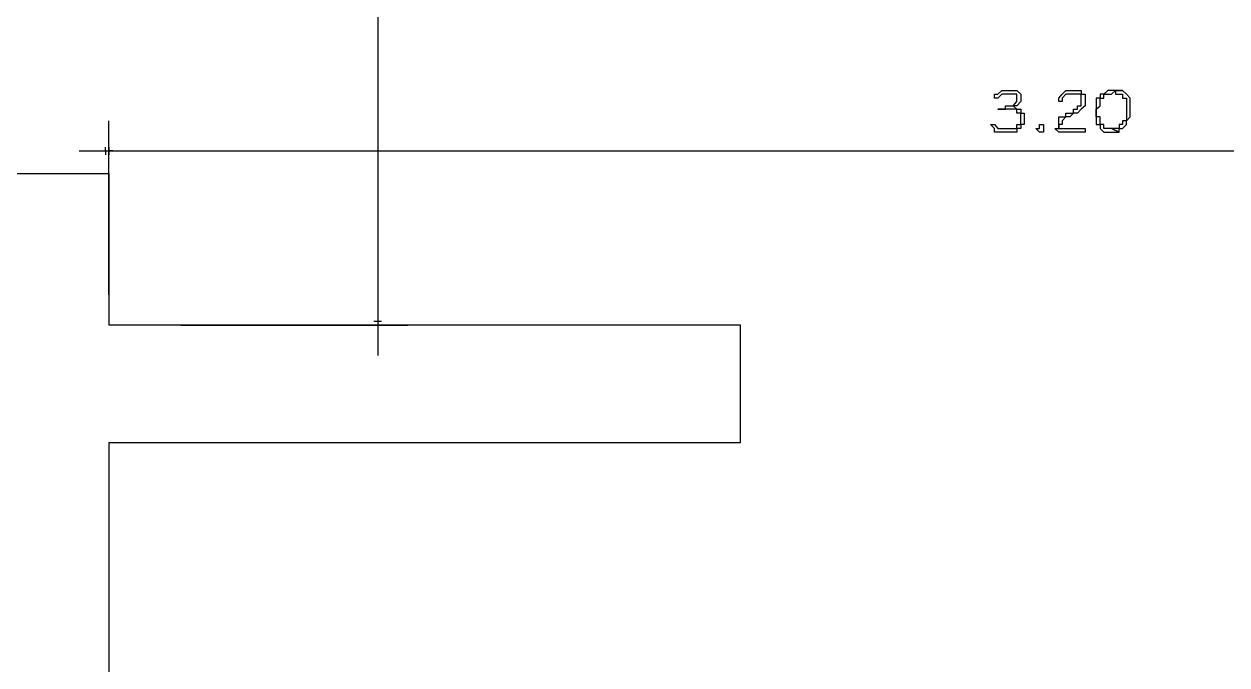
# Model space of a CAD drawing. Header units: millimetres. Extents: x -518.8 to -461.2, y 3.5 to 44.2.
# Drawn here: x -494.659 to -492.635, y 17.463 to 18.541 of the extents above; entities that cross this region are included whole.
import ezdxf

# ---------------------------------------------------------------- set-up
doc = ezdxf.new("R2010")
doc.units = ezdxf.units.MM
doc.header["$MEASUREMENT"] = 0
for name, color, linetype in [('10', 10, 'Continuous'), ('16', 16, 'Continuous'), ('MYSOLIDS', 7, 'Continuous')]:
    doc.layers.add(name, color=color, linetype=linetype)

msp = doc.modelspace()

# ---------------------------------------------------------------- linework, layer by layer
at = {"layer": '10'}
for points in [[(-494.7203, 18.2894), (-494.5166, 18.2894)], [(-494.5166, 18.2894), (-494.5166, 18.0345)], [(-494.5166, 17.8375), (-493.4534, 17.8375), (-493.4534, 17.8375), (-493.4534, 18.0345), (-494.5166, 18.0345)], [(-494.5166, 17.8375), (-494.5166, 14.3293)]]:
    msp.add_lwpolyline(points, dxfattribs=at)
at = {"layer": '16'}
for points in [[(-494.0639, 22.7263), (-494.0639, 17.9834)], [(-494.5166, 18.0857), (-494.5166, 18.3782)], [(-494.5669, 18.3278), (-491.2572, 18.3278)], [(-494.5226, 18.3278), (-494.5226, 18.3278), (-494.5226, 18.3278), (-494.5226, 18.3338)], [(-494.5226, 18.3278), (-494.5226, 18.3278), (-494.5226, 18.3278), (-494.5226, 18.321)], [(-494.5166, 18.3338), (-494.5166, 18.3278)], [(-494.5166, 18.3278), (-494.5166, 18.321)], [(-494.5098, 18.3278), (-494.5166, 18.3278), (-494.5098, 18.3278)], [(-494.0707, 18.0413), (-494.0639, 18.0413), (-494.0639, 18.0413), (-494.0639, 18.0413), (-494.0639, 18.0413), (-494.0579, 18.0413)], [(-494.3955, 18.0345), (-494.0136, 18.0345)], [(-494.0639, 18.0345), (-494.0639, 18.0345), (-494.0639, 18.0345), (-494.0707, 18.0345)], [(-494.0639, 18.0345), (-494.0639, 18.0345), (-494.0639, 18.0345), (-494.0579, 18.0345)]]:
    msp.add_lwpolyline(points, dxfattribs=at)
at = {"layer": 'MYSOLIDS'}
for points in [[(-492.9948, 18.4037), (-492.9887, 18.3977), (-492.9887, 18.3977), (-492.9887, 18.3977), (-492.982, 18.3977), (-492.982, 18.3977), (-492.982, 18.3909), (-492.976, 18.3909), (-492.976, 18.3849), (-492.976, 18.3849), (-492.976, 18.3782), (-492.976, 18.3782), (-492.976, 18.3721), (-492.976, 18.3721), (-492.982, 18.3721), (-492.982, 18.3654), (-492.982, 18.3654), (-492.982, 18.3654), (-492.9887, 18.3654), (-492.9887, 18.3594), (-492.9948, 18.3594), (-492.9948, 18.3594), (-493.0015, 18.3594), (-493.0015, 18.3594), (-493.0075, 18.3594), (-493.0075, 18.3594), (-493.0136, 18.3594), (-493.0136, 18.3594), (-493.0203, 18.3594), (-493.0203, 18.3594), (-493.0263, 18.3594), (-493.0263, 18.3654), (-493.0263, 18.3654), (-493.0331, 18.3721), (-493.0331, 18.3721), (-493.0331, 18.3721), (-493.0331, 18.3721), (-493.0263, 18.3721), (-493.0263, 18.3721), (-493.0263, 18.3721), (-493.0263, 18.3721), (-493.0263, 18.3721), (-493.0263, 18.3721), (-493.0203, 18.3654), (-493.0203, 18.3654), (-493.0203, 18.3654), (-493.0136, 18.3654), (-493.0136, 18.3654), (-493.0075, 18.3654), (-493.0075, 18.3654), (-493.0075, 18.3654), (-493.0015, 18.3654), (-493.0015, 18.3654), (-492.9948, 18.3654), (-492.9948, 18.3654), (-492.9887, 18.3654), (-492.9887, 18.3654), (-492.9887, 18.3721), (-492.982, 18.3721), (-492.982, 18.3721), (-492.982, 18.3782), (-492.982, 18.3782), (-492.982, 18.3782), (-492.982, 18.3849), (-492.982, 18.3849), (-492.982, 18.3909), (-492.9887, 18.3909), (-492.9887, 18.3977), (-492.9887, 18.3977), (-492.9948, 18.3977), (-492.9948, 18.3977), (-493.0015, 18.3977), (-493.0015, 18.3977), (-493.0075, 18.3977), (-493.0075, 18.3977), (-493.0075, 18.3977), (-493.0136, 18.3977), (-493.0136, 18.3977), (-493.0136, 18.3977), (-493.0136, 18.3977), (-493.0203, 18.3977), (-493.0203, 18.3977), (-493.0136, 18.3977), (-493.0136, 18.3977), (-493.0075, 18.3977), (-493.0075, 18.4037), (-493.0075, 18.4037), (-493.0015, 18.4037), (-493.0015, 18.4037), (-492.9948, 18.4037), (-492.9948, 18.4037), (-492.9887, 18.4105), (-492.9887, 18.4105), (-492.9887, 18.4165), (-492.9887, 18.4165), (-492.9887, 18.4165), (-492.9887, 18.4233), (-492.9887, 18.4233), (-492.9887, 18.4233), (-492.9887, 18.4233), (-492.9948, 18.4233), (-492.9948, 18.4233), (-493.0015, 18.4233), (-493.0075, 18.4233), (-493.0075, 18.4233), (-493.0075, 18.4233), (-493.0136, 18.4233), (-493.0136, 18.4233), (-493.0203, 18.4165), (-493.0203, 18.4165), (-493.0203, 18.4165), (-493.0203, 18.4165), (-493.0203, 18.4165), (-493.0203, 18.4165), (-493.0263, 18.4165), (-493.0263, 18.4165), (-493.0263, 18.4165), (-493.0263, 18.4165), (-493.0263, 18.4233), (-493.0263, 18.4233), (-493.0203, 18.4233), (-493.0203, 18.4233), (-493.0203, 18.4233), (-493.0136, 18.4293), (-493.0136, 18.4293), (-493.0136, 18.4293), (-493.0075, 18.4293), (-493.0075, 18.4293), (-493.0015, 18.4293), (-493.0015, 18.4293), (-493.0015, 18.4293), (-492.9948, 18.4293), (-492.9887, 18.4293), (-492.9887, 18.4293), (-492.9887, 18.4293), (-492.9887, 18.4293), (-492.982, 18.4233), (-492.982, 18.4233), (-492.982, 18.4165), (-492.982, 18.4165), (-492.982, 18.4165), (-492.982, 18.4105), (-492.982, 18.4105), (-492.982, 18.4105), (-492.9887, 18.4037), (-492.9887, 18.4037), (-492.9948, 18.4037), (-492.9948, 18.4037), (-492.9948, 18.4037), (-492.9948, 18.4037), (-492.9948, 18.4037), (-492.9948, 18.4037)], [(-492.9181, 18.3654), (-492.8737, 18.3654), (-492.8737, 18.3654), (-492.8737, 18.3654), (-492.8737, 18.3654), (-492.8737, 18.3654), (-492.8737, 18.3594), (-492.8737, 18.3594), (-492.8737, 18.3594), (-492.8737, 18.3594), (-492.9181, 18.3594), (-492.9181, 18.3594), (-492.9181, 18.3594), (-492.9181, 18.3594), (-492.9181, 18.3594), (-492.9181, 18.3594), (-492.9181, 18.3594), (-492.9248, 18.3654), (-492.9248, 18.3654), (-492.9181, 18.3654), (-492.9181, 18.3721), (-492.9181, 18.3721), (-492.9181, 18.3782), (-492.9181, 18.3782), (-492.9181, 18.3782), (-492.9181, 18.3849), (-492.9121, 18.3849), (-492.9121, 18.3849), (-492.9121, 18.3849), (-492.906, 18.3849), (-492.906, 18.3909), (-492.8993, 18.3909), (-492.8993, 18.3909), (-492.8933, 18.3909), (-492.8933, 18.3977), (-492.8865, 18.3977), (-492.8865, 18.3977), (-492.8865, 18.3977), (-492.8865, 18.4037), (-492.8805, 18.4037), (-492.8805, 18.4037), (-492.8805, 18.4105), (-492.8805, 18.4105), (-492.8805, 18.4105), (-492.8805, 18.4165), (-492.8805, 18.4165), (-492.8805, 18.4233), (-492.8805, 18.4233), (-492.8865, 18.4233), (-492.8865, 18.4233), (-492.8933, 18.4233), (-492.8933, 18.4233), (-492.8993, 18.4233), (-492.8993, 18.4233), (-492.906, 18.4233), (-492.906, 18.4233), (-492.906, 18.4233), (-492.9121, 18.4165), (-492.9121, 18.4165), (-492.9121, 18.4165), (-492.9121, 18.4165), (-492.9121, 18.4105), (-492.9181, 18.4105), (-492.9181, 18.4105), (-492.9181, 18.4105), (-492.9181, 18.4105), (-492.9181, 18.4105), (-492.9181, 18.4105), (-492.9181, 18.4165), (-492.9181, 18.4165), (-492.9181, 18.4165), (-492.9121, 18.4233), (-492.9121, 18.4233), (-492.9121, 18.4233), (-492.906, 18.4293), (-492.906, 18.4293), (-492.906, 18.4293), (-492.8993, 18.4293), (-492.8993, 18.4293), (-492.8933, 18.4293), (-492.8933, 18.4293), (-492.8933, 18.4293), (-492.8865, 18.4293), (-492.8865, 18.4293), (-492.8805, 18.4293), (-492.8805, 18.4233), (-492.8805, 18.4233), (-492.8737, 18.4233), (-492.8737, 18.4233), (-492.8737, 18.4165), (-492.8737, 18.4165), (-492.8737, 18.4105), (-492.8737, 18.4105), (-492.8737, 18.4037), (-492.8737, 18.4037), (-492.8737, 18.4037), (-492.8805, 18.3977), (-492.8805, 18.3977), (-492.8805, 18.3977), (-492.8805, 18.3977), (-492.8865, 18.3909), (-492.8865, 18.3909), (-492.8933, 18.3909), (-492.8933, 18.3909), (-492.8993, 18.3849), (-492.8993, 18.3849), (-492.906, 18.3849), (-492.906, 18.3849), (-492.9121, 18.3782), (-492.9121, 18.3782), (-492.9121, 18.3782), (-492.9121, 18.3721), (-492.9181, 18.3721), (-492.9181, 18.3654), (-492.9181, 18.3654), (-492.9181, 18.3654), (-492.9181, 18.3654), (-492.9181, 18.3654)], [(-492.8226, 18.4293), (-492.8293, 18.4293), (-492.8293, 18.4293), (-492.8354, 18.4293), (-492.8354, 18.4293), (-492.8354, 18.4293), (-492.8421, 18.4233), (-492.8421, 18.4233), (-492.8481, 18.4233), (-492.8481, 18.4233), (-492.8481, 18.4165), (-492.8549, 18.4165), (-492.8549, 18.4105), (-492.8549, 18.4105), (-492.8549, 18.4105), (-492.8549, 18.4037), (-492.8549, 18.4037), (-492.8549, 18.3977), (-492.8549, 18.3977), (-492.8549, 18.3909), (-492.8549, 18.3909), (-492.8549, 18.3849), (-492.8549, 18.3849), (-492.8549, 18.3782), (-492.8549, 18.3782), (-492.8549, 18.3721), (-492.8549, 18.3721), (-492.8481, 18.3721), (-492.8481, 18.3654), (-492.8481, 18.3654), (-492.8481, 18.3654), (-492.8421, 18.3594), (-492.8421, 18.3594), (-492.8354, 18.3594), (-492.8354, 18.3594), (-492.8293, 18.3594), (-492.8293, 18.3594), (-492.8293, 18.3594), (-492.8226, 18.3594), (-492.8226, 18.3594), (-492.8166, 18.3594), (-492.8166, 18.3594), (-492.8293, 18.3654), (-492.8293, 18.3654), (-492.8354, 18.3654), (-492.8354, 18.3654), (-492.8354, 18.3654), (-492.8421, 18.3654), (-492.8421, 18.3721), (-492.8481, 18.3721), (-492.8481, 18.3721), (-492.8481, 18.3782), (-492.8481, 18.3782), (-492.8481, 18.3849), (-492.8549, 18.3849), (-492.8549, 18.3909), (-492.8549, 18.3909), (-492.8549, 18.3909), (-492.8549, 18.3977), (-492.8549, 18.3977), (-492.8481, 18.4037), (-492.8481, 18.4037), (-492.8481, 18.4105), (-492.8481, 18.4105), (-492.8481, 18.4165), (-492.8421, 18.4165), (-492.8421, 18.4165), (-492.8421, 18.4165), (-492.8421, 18.4233), (-492.8354, 18.4233), (-492.8354, 18.4233), (-492.8293, 18.4233), (-492.8293, 18.4233), (-492.8226, 18.4293), (-492.8105, 18.4293), (-492.8105, 18.4293), (-492.8166, 18.4293), (-492.8166, 18.4293), (-492.8226, 18.4293), (-492.8226, 18.4293), (-492.8226, 18.4293)], [(-492.8105, 18.4293), (-492.8226, 18.4293), (-492.8226, 18.4233), (-492.8166, 18.4233), (-492.8166, 18.4233), (-492.8105, 18.4233), (-492.8105, 18.4233), (-492.8105, 18.4165), (-492.8038, 18.4165), (-492.8038, 18.4165), (-492.8038, 18.4105), (-492.8038, 18.4105), (-492.8038, 18.4037), (-492.8038, 18.4037), (-492.8038, 18.3977), (-492.8038, 18.3977), (-492.8038, 18.3977), (-492.8038, 18.3909), (-492.8038, 18.3909), (-492.8038, 18.3849), (-492.8038, 18.3849), (-492.8038, 18.3849), (-492.8038, 18.3782), (-492.8105, 18.3782), (-492.8105, 18.3721), (-492.8105, 18.3721), (-492.8166, 18.3721), (-492.8166, 18.3654), (-492.8166, 18.3654), (-492.8226, 18.3654), (-492.8226, 18.3654), (-492.8226, 18.3654), (-492.8293, 18.3654), (-492.8166, 18.3594), (-492.8166, 18.3654), (-492.8105, 18.3654), (-492.8105, 18.3654), (-492.8038, 18.3721), (-492.8038, 18.3721), (-492.8038, 18.3782), (-492.8038, 18.3782), (-492.7978, 18.3849), (-492.7978, 18.3849), (-492.7978, 18.3849), (-492.7978, 18.3909), (-492.7978, 18.3909), (-492.7978, 18.3977), (-492.7978, 18.3977), (-492.7978, 18.4037), (-492.7978, 18.4037), (-492.7978, 18.4105), (-492.7978, 18.4105), (-492.7978, 18.4165), (-492.7978, 18.4165), (-492.8038, 18.4233), (-492.8038, 18.4233), (-492.8038, 18.4233), (-492.8038, 18.4233), (-492.8105, 18.4293), (-492.8105, 18.4293)], [(-492.9504, 18.3594), (-492.9504, 18.3594), (-492.9504, 18.3594), (-492.9564, 18.3654), (-492.9564, 18.3654), (-492.9504, 18.3654), (-492.9504, 18.3654), (-492.9504, 18.3721), (-492.9504, 18.3721), (-492.9436, 18.3721), (-492.9436, 18.3721), (-492.9436, 18.3654), (-492.9436, 18.3654), (-492.9436, 18.3654), (-492.9436, 18.3594), (-492.9504, 18.3594), (-492.9504, 18.3594), (-492.9504, 18.3594), (-492.9504, 18.3594), (-492.9504, 18.3594)]]:
    msp.add_lwpolyline(points, dxfattribs=at)

doc.saveas('drawing.dxf')
